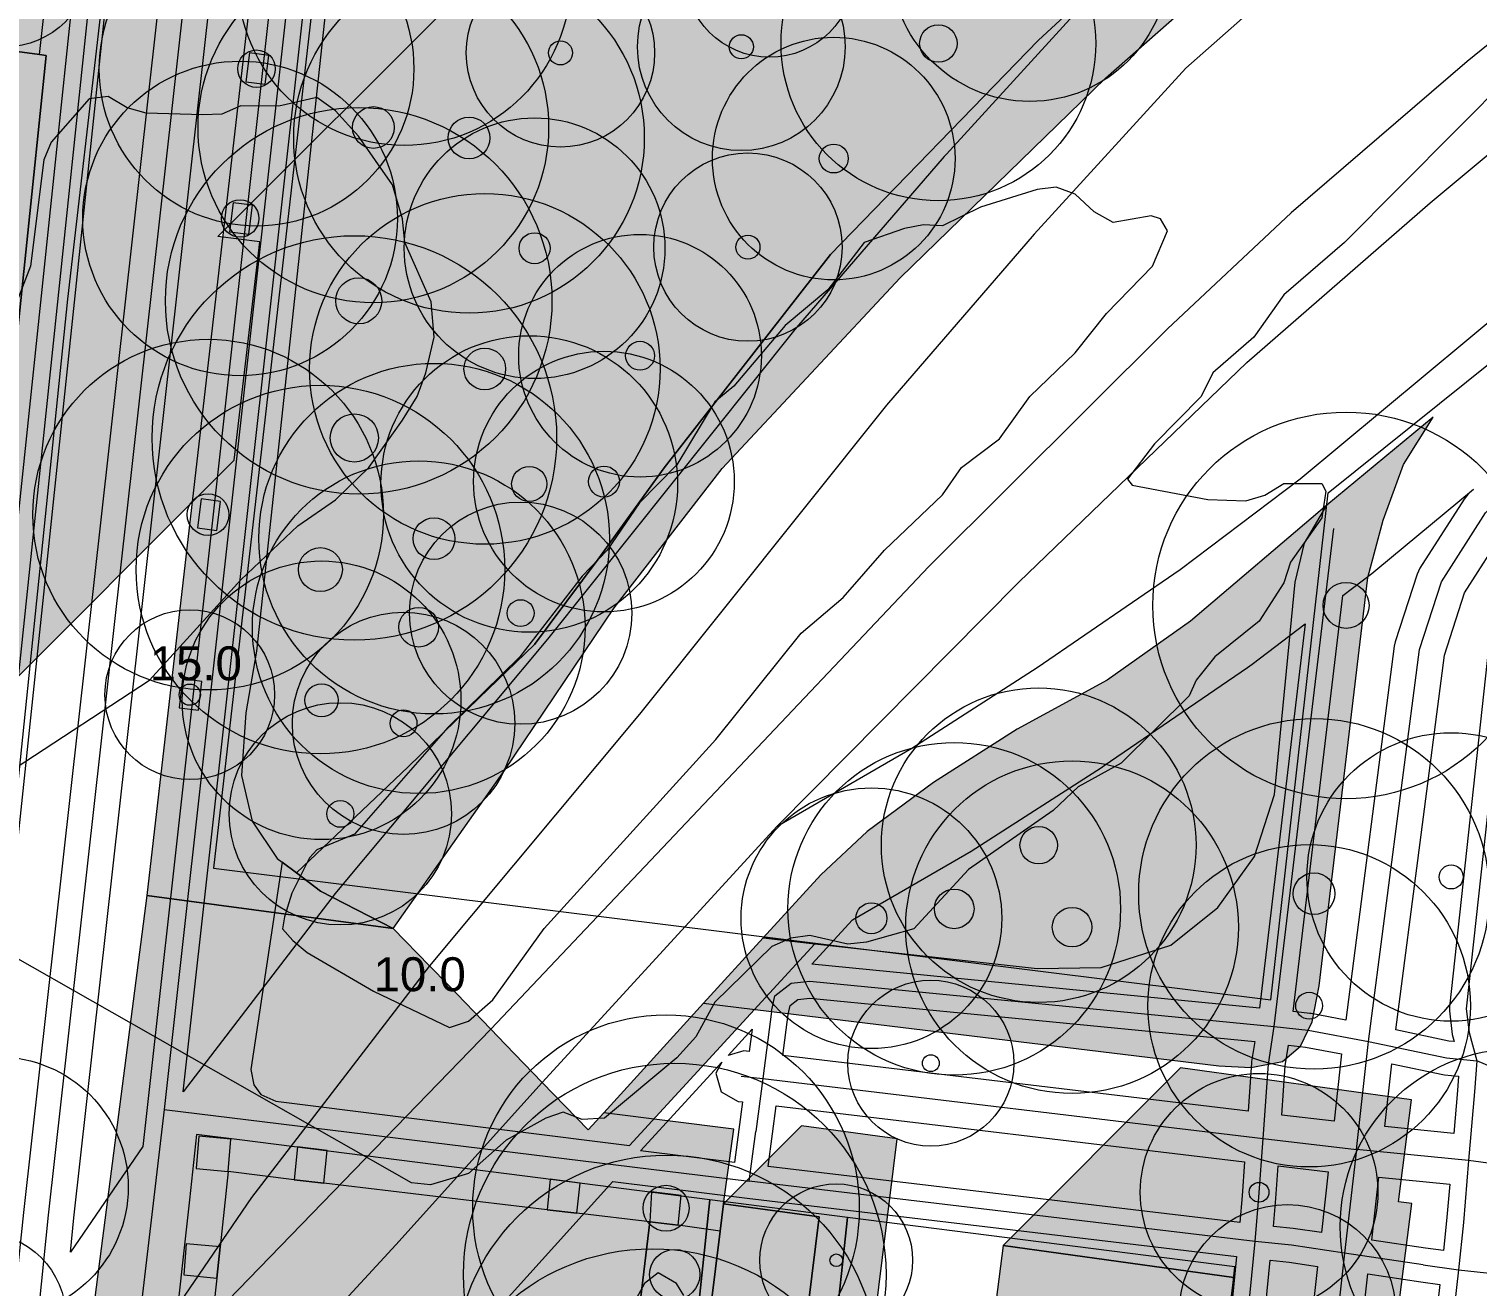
# Model space of a CAD drawing. Header units: metres. Extents: x -8 to 1190, y -11 to 1223.
# Drawn here: x 114.4 to 199.7, y 698 to 772.1 of the extents above; entities that cross this region are included whole.
import ezdxf

# ---------------------------------------------------------------- set-up
doc = ezdxf.new("R2010")
doc.units = ezdxf.units.M
doc.header["$MEASUREMENT"] = 0
for name, color, linetype, lineweight, true_color in [('TPX_BUILDINGS', 7, 'CONTINUOUS', 0, 0x000000), ('TPX_BUILDINGS_HATCH', 7, 'CONTINUOUS', 0, 0xf0f0f0), ('TPX_BUILDINGS_SHADOWS_HATCH', 7, 'CONTINUOUS', 0, 0x000000), ('TPX_BUILDINGS_SHADOWS_OUTLINES', 7, 'CONTINUOUS', 0, 0x000000), ('TPX_CADASTRES', 7, 'CONTINUOUS', 0, 0x646464), ('TPX_CONTOUR_LINES_5M', 7, 'CONTINUOUS', 0, 0x969696), ('TPX_CONTOUR_LINES_5M_TEXT', 7, 'CONTINUOUS', 0, 0x000000), ('TPX_ROADS_AXES', 7, 'CONTINUOUS', 0, 0x323232), ('TPX_ROADS_CONTOURS', 7, 'CONTINUOUS', 0, 0x646464), ('TPX_VEGETATION_GREEN_SPACES', 7, 'CONTINUOUS', 0, 0x58ba48), ('TPX_VEGETATION_GREEN_SPACES_HATCH', 7, 'CONTINUOUS', 0, 0x58ba48), ('TPX_VEGETATION_TREES_INDIVIDUAL', 7, 'CONTINUOUS', 0, 0x136734)]:
    doc.layers.add(name, color=color, linetype=linetype, lineweight=lineweight, true_color=true_color)
doc.styles.add('TPX_TEXTE', font='arial.ttf')

# ---------------------------------------------------------------- blocks, each defined once
blk = doc.blocks.new('TREETR015_CR125')
at = {"layer": 'TPX_VEGETATION_TREES_INDIVIDUAL'}
for radius in [12.45, 1.482]:
    blk.add_circle((0, 0, 0.036), radius, dxfattribs=at)
blk = doc.blocks.new('TREETR006_CR070')
at = {"layer": 'TPX_VEGETATION_TREES_INDIVIDUAL'}
for radius in [7, 0.583]:
    blk.add_circle((0, 0, 0.036), radius, dxfattribs=at)
blk = doc.blocks.new('TREETR009_CR072')
at = {"layer": 'TPX_VEGETATION_TREES_INDIVIDUAL'}
for radius in [7.15, 0.851]:
    blk.add_circle((0, 0, 0.036), radius, dxfattribs=at)
blk = doc.blocks.new('TREETR007_CR064')
at = {"layer": 'TPX_VEGETATION_TREES_INDIVIDUAL'}
for radius in [6.37, 0.708]:
    blk.add_circle((0, 0, 0.036), radius, dxfattribs=at)
blk = doc.blocks.new('TREETR007_CR085')
at = {"layer": 'TPX_VEGETATION_TREES_INDIVIDUAL'}
for radius in [8.5, 0.708]:
    blk.add_circle((0, 0, 0.036), radius, dxfattribs=at)
blk = doc.blocks.new('TREETR014_CR119')
at = {"layer": 'TPX_VEGETATION_TREES_INDIVIDUAL'}
for radius in [11.92, 1.42]:
    blk.add_circle((0, 0, 0.036), radius, dxfattribs=at)
blk = doc.blocks.new('TREETR010_CR082')
at = {"layer": 'TPX_VEGETATION_TREES_INDIVIDUAL'}
for radius in [8.21, 0.978]:
    blk.add_circle((0, 0, 0.036), radius, dxfattribs=at)
blk = doc.blocks.new('TREETR008_CR066')
at = {"layer": 'TPX_VEGETATION_TREES_INDIVIDUAL'}
for radius in [6.55, 0.792]:
    blk.add_circle((0, 0, 0.036), radius, dxfattribs=at)
blk = doc.blocks.new('TREETR004_CR045')
at = {"layer": 'TPX_VEGETATION_TREES_INDIVIDUAL'}
for radius in [4.5, 0.375]:
    blk.add_circle((0, 0, 0.036), radius, dxfattribs=at)
blk = doc.blocks.new('TREETR011_CR093')
at = {"layer": 'TPX_VEGETATION_TREES_INDIVIDUAL'}
for radius in [9.27, 1.104]:
    blk.add_circle((0, 0, 0.036), radius, dxfattribs=at)
blk = doc.blocks.new('TREETR008_CR095')
at = {"layer": 'TPX_VEGETATION_TREES_INDIVIDUAL'}
for radius in [9.5, 0.792]:
    blk.add_circle((0, 0, 0.036), radius, dxfattribs=at)
blk = doc.blocks.new('TREETR014_CR114')
at = {"layer": 'TPX_VEGETATION_TREES_INDIVIDUAL'}
for radius in [11.39, 1.356]:
    blk.add_circle((0, 0, 0.036), radius, dxfattribs=at)
blk = doc.blocks.new('TREETR015_CR130')
at = {"layer": 'TPX_VEGETATION_TREES_INDIVIDUAL'}
for radius in [12.98, 1.546]:
    blk.add_circle((0, 0, 0.036), radius, dxfattribs=at)
blk = doc.blocks.new('TREETR010_CR087')
at = {"layer": 'TPX_VEGETATION_TREES_INDIVIDUAL'}
for radius in [8.74, 1.04]:
    blk.add_circle((0, 0, 0.036), radius, dxfattribs=at)
blk = doc.blocks.new('TREETR006_CR050')
at = {"layer": 'TPX_VEGETATION_TREES_INDIVIDUAL'}
for radius in [5, 0.625]:
    blk.add_circle((0, 0, 0.036), radius, dxfattribs=at)
blk = doc.blocks.new('TREETR007_CR061')
at = {"layer": 'TPX_VEGETATION_TREES_INDIVIDUAL'}
for radius in [6.12, 0.708]:
    blk.add_circle((0, 0, 0.036), radius, dxfattribs=at)
blk = doc.blocks.new('TREETR005_CR049')
at = {"layer": 'TPX_VEGETATION_TREES_INDIVIDUAL'}
for radius in [4.89, 0.5]:
    blk.add_circle((0, 0, 0.036), radius, dxfattribs=at)
blk = doc.blocks.new('TREETR009_CR077')
at = {"layer": 'TPX_VEGETATION_TREES_INDIVIDUAL'}
for radius in [7.68, 0.914]:
    blk.add_circle((0, 0, 0.036), radius, dxfattribs=at)
blk = doc.blocks.new('TREETR012_CR098')
at = {"layer": 'TPX_VEGETATION_TREES_INDIVIDUAL'}
for radius in [9.8, 1.167]:
    blk.add_circle((0, 0, 0.036), radius, dxfattribs=at)
blk = doc.blocks.new('TREETR009_CR105')
at = {"layer": 'TPX_VEGETATION_TREES_INDIVIDUAL'}
for radius in [10.48, 0.917]:
    blk.add_circle((0, 0, 0.036), radius, dxfattribs=at)
blk = doc.blocks.new('TREETR013_CR109')
at = {"layer": 'TPX_VEGETATION_TREES_INDIVIDUAL'}
for radius in [10.86, 1.293]:
    blk.add_circle((0, 0, 0.036), radius, dxfattribs=at)
blk = doc.blocks.new('TREETR012_CR103')
at = {"layer": 'TPX_VEGETATION_TREES_INDIVIDUAL'}
for radius in [10.33, 1.23]:
    blk.add_circle((0, 0, 0.036), radius, dxfattribs=at)
blk = doc.blocks.new('TREETR007_CR056')
at = {"layer": 'TPX_VEGETATION_TREES_INDIVIDUAL'}
for radius in [5.55, 0.708]:
    blk.add_circle((0, 0, 0.036), radius, dxfattribs=at)

msp = doc.modelspace()

# ---------------------------------------------------------------- hatches: boundary and pattern name
at = {"layer": 'TPX_BUILDINGS_HATCH'}
for points in [[(73.608, 806.695), (70.678, 777.973), (90.513, 775.711), (88.733, 758.871), (91.455, 758.5), (90.706, 750.211), (112.976, 747.372), (115.369, 770.559), (114.977, 770.616), (103.702, 772.135), (102.295, 769.157), (100.279, 770.074), (98.16, 765.006), (94.883, 765.464), (96.094, 776.762), (98.385, 776.612), (100.038, 790.488), (100.123, 791.221), (100.627, 795.437), (102.649, 795.223), (107.245, 794.719), (112.128, 794.201), (113.035, 802.148), (118.723, 801.43), (124.744, 850.891), (125.152, 854.819), (126.63, 868.999), (88.123, 874.465), (83.868, 853.152), (80.835, 838.778), (80.214, 831.589), (78.935, 831.644), (77.441, 819.175), (76.602, 819.265), (75.851, 812.92), (75.036, 812.981), (74.399, 806.628), (73.608, 806.695)], [(155.078, 701.282), (152.004, 676.381), (155.419, 675.921), (155.475, 676.337), (157.697, 676.044), (160.916, 702.118), (155.277, 702.883), (155.078, 701.282)], [(171.755, 700.439), (170.863, 693.417), (184.466, 691.515), (185.356, 698.549), (171.755, 700.439)]]:
    msp.add_hatch(color=256, dxfattribs=at).paths.add_polyline_path(points)
at = {"layer": 'TPX_BUILDINGS_SHADOWS_HATCH'}
for points in [[(96.094, 776.762), (94.883, 765.464), (98.16, 765.006), (100.279, 770.074), (102.295, 769.157), (103.702, 772.135), (114.977, 770.616), (115.369, 770.559), (112.976, 747.372), (99.348, 749.109), (97.072, 746.833), (113.178, 744.796), (111.666, 731.931), (126.445, 746.71), (127.957, 759.575), (125.49, 759.887), (139.492, 773.888), (141.886, 797.076), (141.493, 797.133), (130.219, 798.651), (127.732, 796.164), (126.796, 796.59), (122.09, 791.884), (121.4, 791.981), (122.317, 800.544), (124.901, 803.128), (125.421, 807.495), (138.644, 820.718), (138.726, 821.432), (145.239, 827.946), (146.305, 836.7), (139.741, 837.455), (140.295, 842.775), (141.551, 842.634), (142.203, 848.886), (124.744, 850.891), (118.723, 801.43), (113.035, 802.148), (112.128, 794.201), (107.245, 794.719), (102.649, 795.223), (100.627, 795.437), (100.123, 791.221), (100.038, 790.488), (98.385, 776.612), (96.094, 776.762)], [(129.85, 677.615), (120.587, 668.352), (122.157, 668.159), (146.492, 665.105), (145.622, 656.856), (136.082, 657.99), (135.257, 650.316), (134.432, 642.676), (135.296, 643.54), (136.113, 650.265), (142.28, 649.452), (142.849, 654.085), (149.613, 653.183), (150.153, 657.614), (157.485, 656.639), (165.2, 655.615), (165.464, 657.818), (168.716, 657.388), (168.1, 652.26), (172.072, 651.735), (179.743, 650.713), (178.222, 638.18), (187.768, 647.726), (189.289, 660.259), (182.719, 661.135), (182.731, 661.236), (192.004, 670.508), (192.706, 676.036), (193.13, 676.461), (193.79, 681.587), (192.71, 681.747), (192.286, 681.806), (193.065, 687.908), (193.136, 687.978), (194.064, 695.217), (194.983, 696.136), (195.851, 702.899), (195.062, 703.01), (195.821, 709.014), (182.22, 710.904), (171.755, 700.439), (185.356, 698.549), (184.466, 691.515), (183.599, 684.751), (182.661, 677.438), (181.821, 670.857), (182.9, 670.698), (182.241, 665.571), (181.538, 660.043), (168.622, 661.842), (169.215, 666.456), (169.518, 668.818), (162.315, 669.776), (155.655, 663.116), (152.326, 663.56), (154.885, 666.119), (155.755, 674.368), (131.42, 677.422), (129.85, 677.615)], [(159.874, 707.479), (155.277, 702.883), (160.916, 702.118), (157.697, 676.044), (162.293, 680.64), (165.512, 706.714), (159.874, 707.479)]]:
    msp.add_hatch(color=256, dxfattribs=at).paths.add_polyline_path(points)
at = {"layer": 'TPX_VEGETATION_GREEN_SPACES_HATCH'}
for points in [[(132.975, 822.407), (121.292, 721.048), (135.808, 719.109), (142.384, 728.427), (148.839, 738.003), (155.208, 746.225), (165.701, 757.445), (177.786, 769.212), (188.176, 778.382), (199.3, 787.691), (211.856, 797.061), (224.692, 805.899), (226.483, 807.322), (227.582, 809.158), (227.69, 810.783), (226.963, 812.004), (225.994, 812.972), (224.619, 813.695), (139.98, 825.819), (137.531, 826.163), (136.051, 825.94), (135.307, 825.627), (134.505, 825.196), (133.632, 823.932), (132.975, 822.407)], [(127.138, 731.817), (126.882, 728.12), (127.514, 725.438), (128.98, 723.241), (129.272, 723.022), (130.12, 722.382), (136.706, 728.63), (140.864, 732.682), (144.147, 735.85), (147.886, 740.874), (151.783, 746.258), (161.593, 758.835), (173.819, 771.43), (185.121, 781.885), (195.91, 790.896), (209.472, 800.561), (222.71, 810.909), (202.258, 813.704), (169.495, 818.176), (144.968, 821.53), (137.155, 822.61), (127.768, 735.463), (127.138, 731.817)], [(136.706, 728.63), (130.12, 722.382), (131.535, 721.312), (135.808, 719.109), (142.384, 728.427), (148.839, 738.003), (155.208, 746.225), (165.701, 757.445), (177.786, 769.212), (188.176, 778.382), (199.3, 787.691), (211.856, 797.061), (222.664, 809.022), (222.826, 810.05), (222.71, 810.909), (209.472, 800.561), (195.91, 790.896), (185.121, 781.885), (173.819, 771.43), (161.593, 758.835), (151.783, 746.258), (147.886, 740.874), (144.147, 735.85), (140.864, 732.682), (136.706, 728.63)], [(96.094, 776.762), (94.883, 765.464), (98.16, 765.006), (100.279, 770.074), (102.295, 769.157), (103.702, 772.135), (114.977, 770.616), (116.518, 784.639), (111.146, 789.344), (100.038, 790.488), (98.385, 776.612), (96.094, 776.762)], [(127.351, 770.715), (127.134, 769.006), (128.279, 768.862), (128.49, 770.558), (127.351, 770.715)], [(126.378, 761.878), (126.169, 760.172), (127.306, 760.025), (127.523, 761.734), (126.378, 761.878)], [(157.617, 718.555), (154.109, 714.701), (158.106, 714.217), (184.467, 711.008), (186.356, 710.924), (187.393, 711.123), (188.219, 711.272), (189.288, 712.18), (189.731, 713.112), (189.968, 713.606), (190.388, 715.73), (193.253, 739.799), (194.161, 743.178), (195.353, 746.451), (197.096, 749.244), (190.844, 744.064), (182.796, 737.23), (177.886, 733.736), (172.591, 730.854), (167.65, 727.71), (163.748, 724.833), (161.01, 722.278), (157.617, 718.555)], [(124.492, 744.426), (124.283, 742.72), (125.42, 742.573), (125.631, 744.269), (124.492, 744.426)], [(161.01, 722.278), (157.617, 718.555), (160.668, 718.216), (173.77, 716.76), (177.544, 716.821), (181.637, 718.12), (184.417, 720.352), (186.583, 723.36), (187.755, 727.007), (188.973, 739.515), (189.525, 741.809), (190.844, 744.064), (182.796, 737.23), (177.886, 733.736), (172.591, 730.854), (167.65, 727.71), (163.748, 724.833), (161.01, 722.278)], [(123.41, 733.826), (123.201, 732.12), (124.338, 731.973), (124.549, 733.669), (123.41, 733.826)], [(129.272, 723.022), (127.427, 710.804), (127.607, 709.891), (128.025, 709.322), (128.907, 708.943), (149.741, 706.318), (160.668, 718.216), (157.617, 718.555), (154.109, 714.701), (148.226, 708.251), (147.302, 707.239), (144.601, 710.043), (142.429, 712.281), (141.573, 713.172), (139.067, 715.769), (137.954, 716.91), (135.808, 719.109), (131.535, 721.312), (130.12, 722.382), (129.272, 723.022)], [(117.589, 692.351), (114.582, 669.1), (120.587, 668.352), (122.157, 668.158), (146.492, 665.105), (150.554, 664.601), (152.004, 676.381), (155.078, 701.282), (155.277, 702.883), (155.882, 707.295), (148.226, 708.251), (147.302, 707.239), (144.601, 710.043), (142.429, 712.281), (141.573, 713.172), (139.067, 715.769), (137.954, 716.91), (135.808, 719.109), (121.292, 721.048), (117.589, 692.351)], [(124.367, 706.872), (124.207, 704.958), (126.091, 704.781), (126.252, 706.695), (124.367, 706.872)], [(130.179, 706.251), (129.983, 704.306), (131.737, 704.099), (131.927, 706.031), (130.179, 706.251)], [(123.97, 685.26), (122.69, 673.601), (147.162, 670.407), (150.938, 701.825), (146.643, 702.331), (144.889, 702.539), (131.737, 704.099), (129.983, 704.306), (126.091, 704.781), (125.622, 700.344), (125.425, 698.514), (123.97, 685.26)], [(145.07, 704.331), (144.889, 702.539), (146.643, 702.331), (146.826, 704.112), (145.07, 704.331)], [(151.047, 703.589), (150.938, 701.825), (152.61, 701.633), (152.793, 703.379), (151.047, 703.589)], [(122.69, 673.601), (122.157, 668.158), (146.492, 665.105), (150.554, 664.601), (152.004, 676.381), (155.078, 701.282), (152.61, 701.633), (150.938, 701.825), (147.162, 670.407), (122.69, 673.601)], [(123.624, 700.529), (123.479, 698.699), (125.425, 698.514), (125.622, 700.344), (123.624, 700.529)]]:
    msp.add_hatch(color=256, dxfattribs=at).paths.add_polyline_path(points)

# ---------------------------------------------------------------- linework, layer by layer
at = {"layer": 'TPX_BUILDINGS', "elevation": 0.042}
msp.add_lwpolyline([(90.513, 775.711), (88.733, 758.871), (91.455, 758.5), (90.706, 750.211), (112.976, 747.372), (115.369, 770.559), (114.977, 770.616), (103.702, 772.135), (102.295, 769.157), (100.279, 770.074), (98.16, 765.006), (94.883, 765.464), (96.094, 776.762)], dxfattribs=at)
for points in [[(155.078, 701.282), (152.004, 676.381), (155.419, 675.921), (155.475, 676.337), (157.697, 676.044), (160.916, 702.118), (155.277, 702.883)], [(171.755, 700.439), (170.863, 693.417), (184.466, 691.515), (185.356, 698.549)]]:
    msp.add_lwpolyline(points, close=True, dxfattribs=at)
at = {"layer": 'TPX_BUILDINGS_SHADOWS_OUTLINES', "elevation": 0.039}
for points in [[(96.094, 776.762), (94.883, 765.464), (98.16, 765.006), (100.279, 770.074), (102.295, 769.157), (103.702, 772.135), (114.977, 770.616), (115.369, 770.559), (112.976, 747.372), (99.348, 749.109), (97.072, 746.833), (113.178, 744.796), (111.666, 731.931), (126.445, 746.71), (127.957, 759.575), (125.49, 759.887), (139.492, 773.888)], [(194.983, 696.136), (195.851, 702.899), (195.062, 703.01), (195.821, 709.014), (182.22, 710.904), (171.755, 700.439), (185.356, 698.549), (184.466, 691.515)]]:
    msp.add_lwpolyline(points, dxfattribs=at)
msp.add_lwpolyline([(159.874, 707.479), (155.277, 702.883), (160.916, 702.118), (157.697, 676.044), (162.293, 680.64), (165.512, 706.714)], close=True, dxfattribs=at)
at = {"layer": 'TPX_CADASTRES', "elevation": 0.024}
for points in [[(71.255, 785.095), (65.947, 737.218), (82.283, 735.085), (81.647, 729.678), (81.387, 727.467), (81.606, 727.439), (85.434, 726.939), (108.432, 723.935), (113.258, 723.305), (116.647, 756.189), (118.632, 773.365), (108.955, 774.577), (120.941, 793.31), (124.054, 821.888), (128.964, 870.795), (88.643, 878.703), (79.295, 833.552), (76.899, 822.449), (75.858, 817.777), (74.529, 810.761), (73.264, 802.569)], [(136.563, 821.63), (125.235, 722.659), (138.742, 720.98), (155.332, 718.918), (187.526, 714.915), (190.921, 744.79), (236.749, 781.569), (237.825, 792.368), (239.295, 807.122), (234.87, 807.746), (188.508, 814.294)], [(120.713, 675.127), (119.926, 668.01), (150.329, 663.954), (151.244, 672.584), (154.483, 703.116), (143.579, 704.506), (126.764, 706.651), (124.233, 706.974), (123.807, 703.114)], [(154.483, 703.116), (151.244, 672.584), (157.836, 671.705), (158.125, 674.428), (158.832, 681.095), (159.583, 688.175), (161.084, 687.974), (161.786, 694.586), (162.581, 702.083)], [(162.581, 702.083), (161.786, 694.586), (184.603, 691.542), (185.413, 699.171)]]:
    msp.add_lwpolyline(points, close=True, dxfattribs=at)
at = {"layer": 'TPX_CONTOUR_LINES_5M', "elevation": 0.048}
for points in [[(201.712, 769.43), (191.88, 759.529), (188.301, 756.452), (186.534, 753.952), (184.111, 751.86), (183.425, 750.466), (180.681, 747.677), (179.088, 745.586), (179.361, 745.234), (183.831, 744.389), (186.066, 744.303), (187.184, 744.648), (188.301, 745.334), (190.536, 745.329), (190.781, 744.889), (190.536, 743.317), (188.7, 740.706), (188.301, 739.489), (186.854, 737.22), (184.228, 735.129), (183.129, 733.735), (182.714, 732.827), (178.723, 728.855), (176.185, 727.46), (174.706, 726.066), (169.721, 722.58), (166.492, 719.095), (163.716, 718.296), (162.599, 718.194), (160.363, 718.705), (159.246, 718.55), (158.128, 718.055), (154.776, 714.773), (153.658, 712.72), (152.541, 711.482), (148.268, 707.941), (146.953, 707.85), (145.836, 708.284), (144.815, 707.941), (142.483, 706.635), (140.248, 704.675), (138.013, 704.014), (136.896, 704.119), (113.428, 717.485)], [(105.605, 723.373), (121.465, 733.735), (126.838, 739.649), (130.191, 742.837), (132.426, 744.38), (134.383, 746.283), (136.374, 749.072), (137.222, 750.466), (137.746, 751.86), (138.233, 753.952), (138.058, 756.043), (136.496, 759.529), (136.36, 760.923), (135.778, 762.934), (133.77, 765.803), (132.426, 767.297), (131.308, 768.074), (129.073, 767.561), (126.838, 767.582), (125.721, 767.104), (124.603, 767.052), (121.25, 767.165), (120.133, 767.464), (119.015, 768.132), (117.898, 768)], [(117.898, 768), (115.663, 765.455), (115.222, 764.409), (114.444, 758.134), (112.01, 751.86)], [(173.774, 762.661), (170.421, 761.617), (168.186, 760.512), (167.069, 760.577), (165.951, 760.361), (163.574, 759.529), (161.436, 756.74), (158.924, 754.649), (155.893, 751.076), (154.776, 750.153), (152.541, 746.427), (150.34, 744.192), (148.433, 741.403), (146.953, 739.881), (143.282, 735.129), (139.031, 730.946), (133.543, 724.675), (131.308, 723.746), (130.891, 723.278), (129.839, 721.186), (129.417, 719.792), (129.298, 719.095), (129.902, 718.398), (130.741, 717.701), (134.661, 715.415), (139.131, 713.268), (140.248, 713.655), (141.693, 714.912), (144.718, 719.112), (154.829, 730.249), (159.857, 736.523), (162.336, 738.615), (164.765, 741.403), (168.186, 744.67), (169.306, 746.283), (171.539, 747.968), (173.331, 750.466), (176.009, 753.043), (177.847, 755.346), (180.566, 758.134), (181.453, 760.226), (181.036, 760.923), (180.479, 761.113), (178.244, 760.724), (177.126, 761.335), (176.009, 762.384), (174.891, 762.804), (173.774, 762.661)], [(152.951, 697.484), (152.516, 698.181), (151.423, 698.816), (150.623, 698.181), (149.188, 695.565)]]:
    msp.add_lwpolyline(points, dxfattribs=at)
at = {"layer": 'TPX_ROADS_AXES', "elevation": 0.03}
for points in [[(127.203, 876.683), (127.309, 876.087), (127.365, 875.778), (127.885, 872.77), (128.386, 870.207), (128.47, 869.376), (126.593, 854.699), (126.143, 850.692), (124.725, 837.424), (123.649, 827.274), (120.523, 797.884), (119.061, 784.951), (112.48, 722.273)], [(108.775, 638.882), (110.176, 652.296), (114.288, 690.249), (114.545, 692.738), (115.512, 702.218), (129.391, 826.51), (129.992, 831.957)], [(135.307, 825.627), (135.167, 823.994), (122.317, 708.448), (120.401, 692.071), (119.659, 685.728), (114.737, 643.798), (113.826, 642.731), (113.407, 638.191), (113.089, 634.169), (112.852, 632.145), (105.759, 566.85), (105.645, 565.581), (105.269, 560.602), (104.995, 556.981), (104.754, 554.899), (97.206, 490.509), (97.075, 489.42), (96.356, 483.635), (95.957, 480.469), (95.755, 478.442), (89.237, 413.041), (89.066, 411.355), (88.707, 407.036), (88.44, 403.751)], [(242.336, 816.4), (227.218, 805.447), (214.912, 796.366), (203.689, 787.334), (191.702, 777.925), (182.534, 769.814), (173.583, 760.017), (164.878, 749.944), (150.333, 731.739), (137.954, 716.91), (127.476, 703.255), (116.772, 687.602)], [(158.447, 725.149), (166.372, 729.733), (173.765, 734.491), (182.201, 740.266), (189.257, 745.612), (201.544, 755.828), (209.311, 762.504), (220.764, 772.062), (233.686, 781.922), (245.222, 790.177), (256.934, 798.197), (268.634, 805.57), (276.629, 810.332), (282.37, 813.366), (287.168, 815.694)], [(158.447, 725.149), (172.68, 739.528), (186.125, 752.468), (196.933, 761.875), (207.791, 770.925), (218.813, 779.715)], [(207.478, 776.996), (199.1, 770.211), (188.737, 761.289), (181.448, 754.449), (167.377, 740.441), (141.573, 713.172), (116.772, 687.602)], [(192.584, 706.087), (193.298, 712.446), (196.297, 735.546), (197.586, 739.532), (200.189, 743.61), (203.354, 746.657), (237.472, 773.827), (241.391, 775.752), (245.338, 776.395), (250.176, 775.96), (271.685, 773.575), (278.121, 772.86)], [(410.697, 750.086), (282.632, 766.364), (280.474, 766.534), (277.439, 766.808), (272.927, 767.32), (271.023, 767.619), (243.13, 771.882), (201.769, 739.322), (199.049, 714.378), (199.221, 712.991), (199.679, 711.304), (199.531, 709.486), (199.192, 705.447), (198.893, 701.786), (198.594, 699), (191.273, 634.204)], [(169.247, 548.99), (169.538, 552.649), (170.024, 557.596), (171.23, 558.398), (178.373, 623.188), (178.742, 625.311), (179.339, 629.353), (180.05, 634.077), (180.213, 635.393), (186.606, 700.661), (186.834, 703.27), (187.077, 706.733), (187.393, 711.123), (187.742, 713.334), (191.241, 742.674)], [(0, 118.102), (44.497, 515.71), (45.661, 523.372), (46.914, 531.458), (48.325, 540.156), (50.424, 549.512), (53.197, 559.624), (56.007, 569.251), (59.092, 577.964), (62.74, 587.397), (66.852, 596.686), (71.959, 607.671), (80.632, 624.675), (87.496, 637.191), (92.389, 646.342), (95.357, 651.207), (101.541, 660.145), (110.349, 671.462), (117.595, 679.948), (126.742, 690.447), (135.967, 700.47), (144.601, 710.043), (158.447, 725.149)], [(158.106, 714.217), (158.303, 715.138), (159.272, 715.884), (160.36, 716.014), (187.742, 713.334), (189.731, 713.112), (193.298, 712.446), (197.879, 711.49), (199.679, 711.304)], [(158.106, 714.217), (157.6, 710.266), (157.183, 707.141)], [(404.025, 685.349), (275.351, 701.473), (273.363, 702.672), (270.272, 703.037), (265.314, 703.617), (263.822, 703.115), (201.837, 710.697), (200.693, 710.876), (199.679, 711.304)], [(156.317, 710.412), (157.6, 710.266), (187.077, 706.733), (192.584, 706.087)], [(122.317, 708.448), (156.788, 704.217)], [(156.788, 704.217), (157.183, 707.141)], [(192.584, 706.087), (191.882, 699.972), (184.615, 634.763), (183.934, 628.779)], [(269.493, 696.156), (262.333, 696.907), (199.192, 705.447), (192.584, 706.087)], [(196.514, 699.281), (191.882, 699.972), (188.75, 700.442), (186.606, 700.661), (156.788, 704.217)], [(196.514, 699.281), (198.594, 699), (262.808, 692.117), (264.406, 691.585), (268.915, 691.048), (272.157, 690.662)]]:
    msp.add_lwpolyline(points, dxfattribs=at)
at = {"layer": 'TPX_ROADS_CONTOURS', "elevation": 0.027}
for points in [[(110.523, 694.256), (113.474, 722.169), (120.055, 784.842), (121.517, 797.778), (124.538, 826.18), (125.649, 826.069), (127.796, 825.742), (114.021, 702.384), (113.253, 694.857), (112.66, 693.99), (112.367, 694.028)], [(116.798, 700.041), (117.004, 702.058), (130.764, 825.294), (134.23, 824.777), (134.172, 824.092), (121.323, 708.561), (121.055, 706.266)], [(194.899, 713.133), (197.766, 735.216), (198.954, 738.888), (201.358, 742.653), (204.343, 745.528), (238.279, 772.552), (241.853, 774.308), (245.392, 774.884), (250.026, 774.467), (270.541, 772.193), (270.281, 769.591), (270.169, 768.761), (243.282, 772.87), (242.512, 772.668), (201.15, 740.108), (200.775, 739.43), (198.055, 714.486), (198.057, 714.255), (198.229, 712.868), (198.256, 712.729), (198.333, 712.448), (198.033, 712.479)], [(188.854, 714.216), (191.779, 738.741), (193.484, 740.032), (193.732, 740.229), (199.472, 745.001), (199.149, 744.69), (198.925, 744.417), (196.322, 740.34), (196.159, 739.994), (194.869, 736.008), (194.809, 735.739), (191.95, 713.715), (189.915, 714.095), (189.842, 714.106)], [(160.48, 717.007), (162.882, 719.627), (169.877, 723.674), (170.16, 723.847), (177.553, 728.605), (177.719, 728.715), (186.155, 734.49), (186.428, 734.686), (189.565, 737.063), (186.865, 714.424)], [(158.784, 711.635), (159.093, 714.049), (159.204, 714.57), (159.664, 714.924), (160.371, 715.008), (186.589, 712.442), (186.406, 711.279), (186.396, 711.195), (186.191, 708.35)], [(155.557, 711.636), (156.964, 713.171), (156.797, 711.867), (156.487, 711.902)], [(188.179, 708.114), (188.388, 711.009), (188.581, 712.234), (189.584, 712.123), (191.707, 711.726), (191.262, 707.752)], [(150.399, 706.009), (155.188, 711.234), (154.827, 710.582), (155.143, 709.478), (156.147, 708.922), (156.408, 708.892), (156.192, 707.274), (155.929, 705.33)], [(194.245, 707.433), (194.66, 711.14), (197.675, 710.511), (197.777, 710.495), (198.603, 710.41), (198.535, 709.568), (198.322, 707.038)], [(157.915, 705.09), (158.174, 707.008), (158.395, 708.66), (185.978, 705.354), (185.838, 703.348), (185.7, 701.776)], [(187.688, 701.556), (187.832, 703.2), (187.966, 705.118), (190.923, 704.772), (190.512, 701.189), (188.851, 701.437)], [(115.845, 644.663), (118.901, 670.698), (122.896, 675.376), (131.957, 685.777), (141.118, 695.73), (141.165, 695.782), (148.754, 704.196), (156.67, 703.224), (185.515, 699.784), (179.318, 636.516)], [(193.481, 700.745), (193.906, 704.452), (198.075, 704.048), (197.897, 701.881), (197.71, 700.129), (196.654, 700.271)], [(181.304, 636.267), (187.503, 699.564), (188.625, 699.449), (190.287, 699.2), (183.243, 635.992), (182.232, 636.152)], [(186.209, 635.524), (193.256, 698.756), (196.38, 698.29), (197.491, 698.14), (190.342, 634.874)]]:
    msp.add_lwpolyline(points, close=True, dxfattribs=at)
for points in [[(177.366, 774.536), (168.415, 764.738), (168.287, 764.594), (159.582, 754.521), (159.409, 754.313), (144.911, 736.167), (132.58, 721.396), (132.4, 721.172), (123.439, 709.493), (136.048, 822.872)], [(118.012, 784.536), (111.592, 723.4)]]:
    msp.add_lwpolyline(points, dxfattribs=at)
at = {"layer": 'TPX_VEGETATION_GREEN_SPACES', "elevation": 0.003}
for points in [[(132.975, 822.407), (121.292, 721.048), (135.808, 719.109), (142.384, 728.427), (148.839, 738.003), (155.208, 746.225), (165.701, 757.445), (177.786, 769.212), (188.176, 778.382), (199.3, 787.691), (211.856, 797.061), (224.692, 805.899), (226.483, 807.322), (227.582, 809.158), (227.69, 810.783), (226.963, 812.004), (225.994, 812.972), (224.619, 813.695), (139.98, 825.819), (137.531, 826.163), (136.051, 825.94), (135.307, 825.627), (134.505, 825.196), (133.632, 823.932)], [(127.138, 731.817), (126.882, 728.12), (127.514, 725.438), (128.98, 723.241), (129.272, 723.022), (130.12, 722.382), (136.706, 728.63), (140.864, 732.682), (144.147, 735.85), (147.886, 740.874), (151.783, 746.258), (161.593, 758.835), (173.819, 771.43), (185.121, 781.885), (195.91, 790.896), (209.472, 800.561), (222.71, 810.909), (202.258, 813.704), (169.495, 818.176), (144.968, 821.53), (137.155, 822.61), (127.768, 735.463)], [(136.706, 728.63), (130.12, 722.382), (131.535, 721.312), (135.808, 719.109), (142.384, 728.427), (148.839, 738.003), (155.208, 746.225), (165.701, 757.445), (177.786, 769.212), (188.176, 778.382), (199.3, 787.691), (211.856, 797.061), (222.664, 809.022), (222.826, 810.05), (222.71, 810.909), (209.472, 800.561), (195.91, 790.896), (185.121, 781.885), (173.819, 771.43), (161.593, 758.835), (151.783, 746.258), (147.886, 740.874), (144.147, 735.85), (140.864, 732.682)], [(96.094, 776.762), (94.883, 765.464), (98.16, 765.006), (100.279, 770.074), (102.295, 769.157), (103.702, 772.135), (114.977, 770.616), (116.518, 784.639), (111.146, 789.344), (100.038, 790.488), (98.385, 776.612)], [(127.351, 770.715), (127.134, 769.006), (128.279, 768.862), (128.49, 770.558)], [(126.378, 761.878), (126.169, 760.172), (127.306, 760.025), (127.523, 761.734)], [(157.617, 718.555), (154.109, 714.701), (158.106, 714.217), (184.467, 711.008), (186.356, 710.924), (187.393, 711.123), (188.219, 711.272), (189.288, 712.18), (189.731, 713.112), (189.968, 713.606), (190.388, 715.73), (193.253, 739.799), (194.161, 743.178), (195.353, 746.451), (197.096, 749.244), (190.844, 744.064), (182.796, 737.23), (177.886, 733.736), (172.591, 730.854), (167.65, 727.71), (163.748, 724.833), (161.01, 722.278)], [(124.492, 744.426), (124.283, 742.72), (125.42, 742.573), (125.631, 744.269)], [(161.01, 722.278), (157.617, 718.555), (160.668, 718.216), (173.77, 716.76), (177.544, 716.821), (181.637, 718.12), (184.417, 720.352), (186.583, 723.36), (187.755, 727.007), (188.973, 739.515), (189.525, 741.809), (190.844, 744.064), (182.796, 737.23), (177.886, 733.736), (172.591, 730.854), (167.65, 727.71), (163.748, 724.833)], [(123.41, 733.826), (123.201, 732.12), (124.338, 731.973), (124.549, 733.669)], [(129.272, 723.022), (127.427, 710.804), (127.607, 709.891), (128.025, 709.322), (128.907, 708.943), (149.741, 706.318), (160.668, 718.216), (157.617, 718.555), (154.109, 714.701), (148.226, 708.251), (147.302, 707.239), (144.601, 710.043), (142.429, 712.281), (141.573, 713.172), (139.067, 715.769), (137.954, 716.91), (135.808, 719.109), (131.535, 721.312), (130.12, 722.382)], [(117.589, 692.351), (114.582, 669.1), (120.587, 668.352), (122.157, 668.158), (146.492, 665.105), (150.554, 664.601), (152.004, 676.381), (155.078, 701.282), (155.277, 702.883), (155.882, 707.295), (148.226, 708.251), (147.302, 707.239), (144.601, 710.043), (142.429, 712.281), (141.573, 713.172), (139.067, 715.769), (137.954, 716.91), (135.808, 719.109), (121.292, 721.048)], [(124.367, 706.872), (124.207, 704.958), (126.091, 704.781), (126.252, 706.695)], [(130.179, 706.251), (129.983, 704.306), (131.737, 704.099), (131.927, 706.031)], [(123.97, 685.26), (122.69, 673.601), (147.162, 670.407), (150.938, 701.825), (146.643, 702.331), (144.889, 702.539), (131.737, 704.099), (129.983, 704.306), (126.091, 704.781), (125.622, 700.344), (125.425, 698.514)], [(145.07, 704.331), (144.889, 702.539), (146.643, 702.331), (146.826, 704.112)], [(151.047, 703.589), (150.938, 701.825), (152.61, 701.633), (152.793, 703.379)], [(122.69, 673.601), (122.157, 668.158), (146.492, 665.105), (150.554, 664.601), (152.004, 676.381), (155.078, 701.282), (152.61, 701.633), (150.938, 701.825), (147.162, 670.407)], [(123.624, 700.529), (123.479, 698.699), (125.425, 698.514), (125.622, 700.344)]]:
    msp.add_lwpolyline(points, close=True, dxfattribs=at)

# ---------------------------------------------------------------- block references
at = {"layer": 'TPX_VEGETATION_TREES_INDIVIDUAL'}
for name, p in [('TREETR012_CR098', (136.47, 775.051, 0.036)), ('TREETR010_CR082', (173.331, 776.056, 0.036)), ('TREETR006_CR050', (112.943, 776.063, 0.036)), ('TREETR006_CR050', (157.993, 775.454, 0.036)), ('TREETR011_CR093', (167.944, 771.264, 0.036)), ('TREETR011_CR093', (127.762, 769.776, 0.036)), ('TREETR012_CR103', (134.648, 766.313, 0.036)), ('TREETR007_CR061', (156.333, 771.07, 0.036)), ('TREETR012_CR103', (140.286, 765.698, 0.036)), ('TREETR007_CR056', (145.673, 770.708, 0.036)), ('TREETR009_CR072', (161.777, 764.483, 0.036)), ('TREETR011_CR093', (126.795, 760.952, 0.036)), ('TREETR014_CR114', (133.785, 756.099, 0.036)), ('TREETR009_CR077', (144.151, 759.199, 0.036)), ('TREETR007_CR056', (156.723, 759.263, 0.036)), ('TREETR012_CR103', (141.214, 752.085, 0.036)), ('TREETR014_CR119', (133.529, 748.018, 0.036)), ('TREETR009_CR072', (150.363, 752.862, 0.036)), ('TREETR012_CR103', (124.909, 743.5, 0.036)), ('TREETR010_CR087', (143.837, 745.305, 0.036)), ('TREETR009_CR077', (148.238, 745.445, 0.036)), ('TREETR012_CR103', (138.226, 742.083, 0.036)), ('TREETR013_CR109', (131.527, 740.262, 0.036)), ('TREETR014_CR114', (191.972, 738.151, 0.036)), ('TREETR012_CR098', (137.321, 736.864, 0.036)), ('TREETR008_CR066', (143.325, 737.693, 0.036)), ('TREETR010_CR082', (131.596, 732.557, 0.036)), ('TREETR006_CR050', (123.829, 732.889, 0.036)), ('TREETR008_CR066', (136.427, 731.199, 0.036)), ('TREETR011_CR093', (173.858, 724.018, 0.036)), ('TREETR008_CR066', (132.7, 725.867, 0.036)), ('TREETR012_CR103', (190.081, 721.158, 0.036)), ('TREETR007_CR085', (198.165, 722.148, 0.036)), ('TREETR012_CR098', (168.879, 720.267, 0.036)), ('TREETR012_CR098', (175.823, 719.188, 0.036)), ('TREETR009_CR077', (163.999, 719.714, 0.036)), ('TREETR008_CR095', (189.794, 714.558, 0.036)), ('TREETR005_CR049', (167.5, 711.174, 0.036)), ('TREETR014_CR114', (151.894, 702.626, 0.036)), ('TREETR009_CR105', (202.099, 701.548, 0.036)), ('TREETR009_CR077', (112.522, 703.872, 0.036)), ('TREETR015_CR125', (152.41, 698.72, 0.036)), ('TREETR006_CR070', (186.844, 703.567, 0.036)), ('TREETR015_CR125', (151.932, 693.303, 0.036)), ('TREETR004_CR045', (161.924, 699.563, 0.036)), ('TREETR007_CR064', (188.516, 696.474, 0.036)), ('TREETR006_CR050', (111.529, 696.181, 0.036)), ('TREETR015_CR130', (151.092, 687.259, 0.036))]:
    msp.add_blockref(name, p, dxfattribs=at)

# ---------------------------------------------------------------- texts
at = {"layer": 'TPX_CONTOUR_LINES_5M_TEXT', "style": 'TPX_TEXTE'}
for s, p in [('15.0', (121.465, 733.735, 0.048)), ('10.0', (134.661, 715.415, 0.048))]:
    msp.add_text(s, height=2, dxfattribs=at).set_placement(p)

doc.saveas('drawing.dxf')
